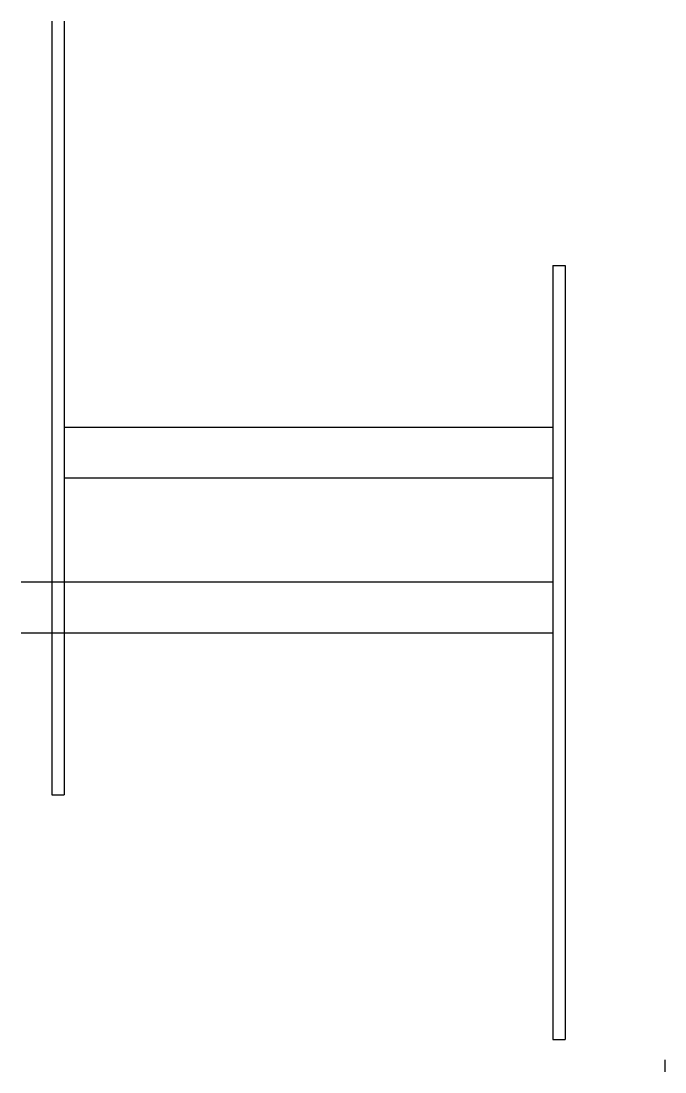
# Model space of a CAD drawing. Extents: x 12575 to 63012, y 39469 to 86293.
# Drawn here: x 28344 to 28660, y 85768 to 86284 of the extents above.
import ezdxf

# ---------------------------------------------------------------- set-up
doc = ezdxf.new("R2010")
doc.units = 0
doc.layers.get('0').update_dxf_attribs({"linetype": 'CONTINUOUS'})

msp = doc.modelspace()

# ---------------------------------------------------------------- linework, layer by layer
for p, q in [((28359.16, 86284.38), (28359.16, 85904.38)), ((28365.16, 86284.38), (28365.16, 85904.38)), ((28605.16, 86164.38), (28605.16, 85784.38)), ((28605.16, 86164.38), (28611.16, 86164.38)), ((28611.16, 86164.38), (28611.16, 85784.38)), ((28605.16, 86084.88), (28365.16, 86084.88)), ((28605.16, 86084.88), (28365.16, 86084.88)), ((28605.16, 86059.88), (28365.16, 86059.88)), ((28605.16, 86059.88), (28365.16, 86059.88)), ((28605.16, 86008.88), (28344, 86008.88)), ((28605.16, 86008.88), (28344, 86008.88)), ((28605.16, 85983.88), (28344, 85983.88)), ((28605.16, 85983.88), (28344, 85983.88)), ((28359.16, 85904.38), (28365.16, 85904.38)), ((28605.16, 85784.38), (28611.16, 85784.38)), ((28660.2, 85774.38), (28660.2, 85768.38))]:
    msp.add_line(p, q)

doc.saveas('drawing.dxf')
